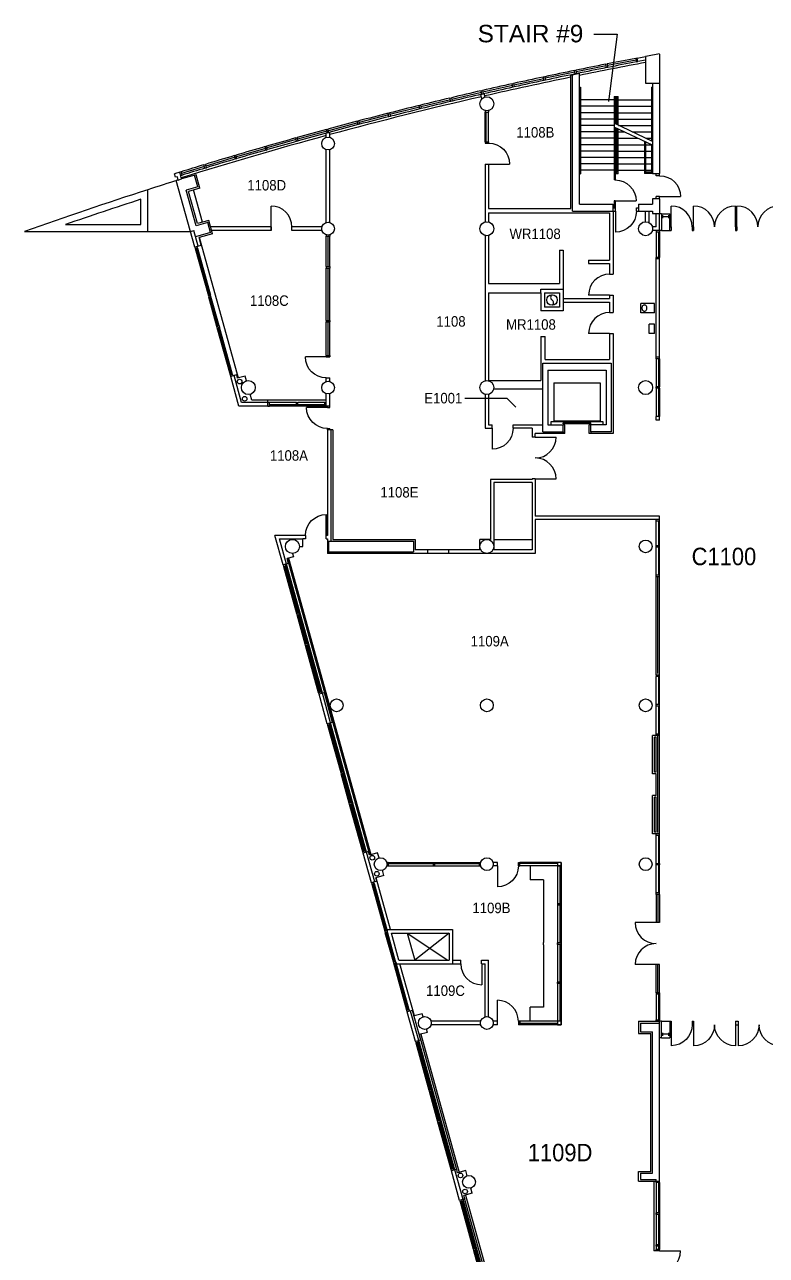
# Model space of a CAD drawing. Header units: inches. Extents: x 12 to 4361, y 16 to 3418.
# Drawn here: x 12 to 1288, y 1158 to 3273 of the extents above; entities that cross this region are included whole.
import ezdxf
from ezdxf.enums import TextEntityAlignment as Align

# ---------------------------------------------------------------- set-up
doc = ezdxf.new("R2010")
doc.units = ezdxf.units.IN
doc.header["$MEASUREMENT"] = 0
for name, color, linetype in [('A-DOOR', 4, 'Continuous'), ('A-FLOOR-TEXT', 7, 'Continuous'), ('A-FLOR-FURN', 3, 'Continuous'), ('A-FLOR-HRAL', 4, 'Continuous'), ('A-FLOR-STRS', 4, 'Continuous'), ('A-GLAZ', 3, 'Continuous'), ('A-ROOF-OTLN', 6, 'Continuous'), ('A-WALL', 5, 'Continuous'), ('A-WALL-JAMB', 6, 'Continuous'), ('M-EQPM-EVTR', 4, 'Continuous'), ('S-COLS', 6, 'Continuous')]:
    doc.layers.add(name, color=color, linetype=linetype)
doc.styles.get("Standard").update_dxf_attribs({"font": 'arial.ttf'})

# ---------------------------------------------------------------- blocks, each defined once
blk = doc.blocks.new('1')
at = {"layer": 'A-DOOR'}
blk.add_line((475.8, 2912.9), (475.8, 2948.9), dxfattribs=at)
blk.add_arc((475.8, 2912.9), 36, 0, 90, dxfattribs=at)
blk = doc.blocks.new('2')
at = {"layer": 'A-DOOR'}
for p, q in [((475.8, 3018.1), (475.8, 3054.1)), ((547.8, 3018.1), (547.8, 3054.1))]:
    blk.add_line(p, q, dxfattribs=at)
for centre, start, end in [((475.8, 3018.1), 0, 90), ((547.8, 3018.1), 90, 180)]:
    blk.add_arc(centre, 36, start, end, dxfattribs=at)

msp = doc.modelspace()

# ---------------------------------------------------------------- linework, layer by layer
for p, q in [((669.9, 1711.4), (739.9, 1664.7)), ((742, 1711.4), (682.9, 1664.7))]:
    msp.add_line(p, q)
msp.add_circle((919, 2799.4), 9)
for centre, start, end in [((921.9, 2803.9), 122.0761, 237.9239), ((916.2, 2794.9), 302.0761, 57.9239)]:
    msp.add_arc(centre, 5.31, start, end)
at = {"layer": 'A-DOOR'}
for p, q in [((938, 2586.4), (938, 2588.4)), ((986, 2588.4), (938, 2588.4)), ((986, 2586.4), (938, 2586.4)), ((962, 2586.4), (962, 2588.4)), ((986, 2586.4), (986, 2588.4))]:
    msp.add_line(p, q, dxfattribs=at)
at = {"layer": 'A-FLOOR-TEXT'}
for p, q in [((991.2, 3256.3), (1031.3, 3256.3)), ((1031.3, 3256.3), (1016.4, 3140.5)), ((842.2, 2630), (768.9, 2630)), ((856.9, 2615.4), (842.2, 2630))]:
    msp.add_line(p, q, dxfattribs=at)
at = {"layer": 'A-FLOR-FURN'}
for p, q in [((317.9, 2933), (302.5, 2988.5)), ((1095.5, 2793.4), (1071.5, 2793.4)), ((1071.5, 2777.4), (1071.5, 2793.4)), ((1095.5, 2777.4), (1095.5, 2793.4)), ((1095.5, 2777.4), (1071.5, 2777.4)), ((1095.5, 2758), (1086.3, 2758)), ((1086.3, 2742), (1086.3, 2758)), ((1095.5, 2742), (1095.5, 2758)), ((1095.5, 2742), (1086.3, 2742)), ((819, 2387.9), (885, 2387.9)), ((881.7, 1826.9), (881.7, 1802.9)), ((904.5, 1802.9), (881.7, 1802.9)), ((904.5, 1802.9), (904.5, 1695.4)), ((669.9, 1711.4), (682.9, 1664.7)), ((904.5, 1691.4), (904.5, 1695.4)), ((904.5, 1691.4), (904.5, 1583.9)), ((881.7, 1559.9), (881.7, 1583.9)), ((904.5, 1583.9), (881.7, 1583.9))]:
    msp.add_line(p, q, dxfattribs=at)
for centre, radius, start, end in [((1080.3, 2785.5), 6.68, 161.5825, 180), ((1080.3, 2785.5), 6.68, 180, 198.4175), ((1079.1, 2785.9), 5.47, 141.2034, 161.5825), ((1079.1, 2785.1), 5.47, 198.4175, 218.7966), ((1078.4, 2786.4), 4.53, 117.2594, 141.2034), ((1078.4, 2784.5), 4.53, 218.7966, 242.7406), ((1077.9, 2787.3), 3.51, 90, 117.2594), ((1077.9, 2783.6), 3.51, 242.7406, 270), ((1077.9, 2787.3), 3.51, 62.7406, 90), ((1077.9, 2783.6), 3.51, 270, 297.2594), ((1077.4, 2786.4), 4.53, 38.7966, 62.7406), ((1077.4, 2784.5), 4.53, 297.2594, 321.2034), ((1076.7, 2785.9), 5.47, 18.4175, 38.7966), ((1076.7, 2785.1), 5.47, 321.2034, 341.5825), ((1075.6, 2785.5), 6.68, 0, 18.4175), ((1075.6, 2785.5), 6.68, 341.5825, 0)]:
    msp.add_arc(centre, radius, start, end, dxfattribs=at)
at = {"layer": 'A-FLOR-HRAL'}
for p, q in [((968.1, 3165.1), (968.1, 3016.3)), ((1090, 3165.1), (1090, 3072.7)), ((1090, 3165.1), (1092, 3165.1)), ((1025.6, 3149.3), (1025.6, 3016.3)), ((1025.6, 3149.3), (1032.6, 3149.3)), ((1027.6, 3147.3), (1027.6, 3102.1)), ((1027.6, 3147.3), (1030.6, 3147.3)), ((1030.6, 3100.7), (1030.6, 3147.3)), ((1032.6, 3099.8), (1032.6, 3149.3)), ((1027.6, 3095.5), (1027.6, 3018.3)), ((1030.6, 3018.3), (1030.6, 3094.1)), ((1032.6, 3016.3), (1032.6, 3093.1)), ((1078, 3071.8), (1078, 3017)), ((1080, 3070.8), (1080, 3019)), ((1090, 3066.1), (1090, 3019)), ((966.1, 3016.3), (968.1, 3016.3)), ((1025.6, 3016.3), (1025.6, 3005.7)), ((1032.6, 3016.3), (1025.6, 3016.3)), ((1027.6, 3005.7), (1025.6, 3005.7)), ((1030.6, 3018.3), (1027.6, 3018.3)), ((1027.6, 3016.3), (1027.6, 3005.7)), ((1092, 3017), (1078, 3017)), ((1092, 3019), (1080, 3019)), ((1025.6, 2969.7), (1025.6, 2957.9)), ((1027.6, 2969.7), (1025.6, 2969.7)), ((1027.6, 2969.7), (1027.6, 2957.9))]:
    msp.add_line(p, q, dxfattribs=at)
at = {"layer": 'A-FLOR-STRS'}
for p, q in [((966.1, 3165.1), (968.1, 3165.1)), ((1025.6, 3143.3), (968.1, 3143.3)), ((1025.6, 3132.3), (968.1, 3132.3)), ((1032.6, 3143.3), (1090, 3143.3)), ((1032.6, 3132.3), (1090, 3132.3)), ((1025.6, 3121.3), (968.1, 3121.3)), ((1025.6, 3110.3), (968.1, 3110.3)), ((1032.6, 3121.3), (1090, 3121.3)), ((1032.6, 3110.3), (1090, 3110.3)), ((1025.6, 3099.3), (968.1, 3099.3)), ((1025.6, 3088.3), (968.1, 3088.3)), ((1092, 3071.8), (1025.6, 3103.1)), ((1092, 3065.2), (1025.6, 3096.4)), ((1032.6, 3088.3), (1042.9, 3088.3)), ((1033.6, 3099.3), (1090, 3099.3)), ((1057, 3088.3), (1090, 3088.3)), ((1025.6, 3077.3), (968.1, 3077.3)), ((1032.6, 3077.3), (1066.3, 3077.3)), ((1080.4, 3077.3), (1090, 3077.3)), ((1025.6, 3066.3), (968.1, 3066.3)), ((1025.6, 3055.3), (968.1, 3055.3)), ((1032.6, 3066.3), (1078, 3066.3)), ((1032.6, 3055.3), (1078, 3055.3)), ((1080, 3066.3), (1090, 3066.3)), ((1080, 3055.3), (1090, 3055.3)), ((1025.6, 3044.3), (968.1, 3044.3)), ((1025.6, 3033.3), (968.1, 3033.3)), ((1032.6, 3044.3), (1078, 3044.3)), ((1032.6, 3033.3), (1078, 3033.3)), ((1080, 3044.3), (1090, 3044.3)), ((1080, 3033.3), (1090, 3033.3)), ((1025.6, 3022.3), (968.1, 3022.3)), ((1032.6, 3022.3), (1078, 3022.3)), ((1080, 3022.3), (1090, 3022.3))]:
    msp.add_line(p, q, dxfattribs=at)
at = {"layer": 'A-GLAZ'}
for p, q in [((1012, 3201.6), (960.7, 3191.4)), ((1063.8, 3211.6), (1014.4, 3202.1)), ((904.7, 3179.6), (853.6, 3168.6)), ((958.2, 3190.9), (907, 3180.6)), ((797.7, 3156), (746.8, 3144.1)), ((851.1, 3168), (800.2, 3156.5)), ((691.1, 3130.6), (640.4, 3118)), ((744.4, 3143.5), (693.6, 3131.2)), ((638, 3117.3), (587.4, 3104.3)), ((804, 3071.4), (804, 3122.1)), ((806, 3071.4), (806, 3122.1)), ((810, 3071.4), (810, 3122.1)), ((532, 3089.5), (481.7, 3075.6)), ((585, 3103.6), (534.5, 3090.2)), ((479.2, 3075), (429, 3060.7)), ((471.2, 3072.7), (429, 3060.7)), ((426.5, 3060), (376.4, 3045.4)), ((321.5, 3028.9), (282.2, 3016.7)), ((374, 3044.7), (323.9, 3029.6)), ((531, 2856.7), (531, 2908.8)), ((534, 2856.7), (534, 2908.8)), ((537, 2856.7), (537, 2908.8)), ((1098, 2916.4), (1098, 2872.4)), ((1102, 2916.4), (1102, 2872.4)), ((1104, 2916.4), (1104, 2872.4)), ((305.6, 2887.6), (328.2, 2806.5)), ((307.6, 2888.2), (330.1, 2807.1)), ((309.5, 2888.7), (332, 2807.6)), ((531, 2764.1), (531, 2854.2)), ((534, 2764.1), (534, 2854.2)), ((537, 2764.1), (537, 2854.2)), ((342.8, 2753.9), (328.9, 2804.1)), ((344.7, 2754.4), (330.8, 2804.6)), ((346.7, 2755), (332.7, 2805.2)), ((366.1, 2670.3), (343.5, 2751.5)), ((368, 2670.8), (345.4, 2752)), ((369.9, 2671.4), (347.3, 2752.6)), ((531, 2704), (531, 2761.6)), ((534, 2704), (534, 2761.6)), ((537, 2704), (537, 2761.6)), ((1098, 2698.4), (1098, 2650.1)), ((1102, 2698.4), (1102, 2650.1)), ((1104, 2698.4), (1104, 2650.1)), ((1098, 2647.6), (1098, 2599.4)), ((1102, 2647.6), (1102, 2599.4)), ((1104, 2647.6), (1104, 2599.4)), ((479.6, 2623.1), (433.2, 2623.1)), ((528.5, 2623.1), (482.1, 2623.1)), ((479.6, 2619.1), (433.2, 2619.1)), ((479.6, 2617.1), (433.2, 2617.1)), ((528.5, 2619.1), (482.1, 2619.1)), ((528.5, 2617.1), (482.1, 2617.1)), ((1098, 2377.1), (1098, 2419.4)), ((1102, 2419.4), (1102, 2377.1)), ((1104, 2377.1), (1104, 2419.4)), ((1098, 2326.4), (1098, 2374.6)), ((1102, 2374.6), (1102, 2326.4)), ((1104, 2326.4), (1104, 2374.6)), ((457.4, 2341.6), (479.9, 2260.5)), ((459.3, 2342.2), (481.9, 2261.1)), ((461.2, 2342.7), (483.8, 2261.6)), ((494.6, 2207.9), (480.6, 2258.1)), ((496.5, 2208.4), (482.5, 2258.6)), ((498.4, 2209), (484.5, 2259.2)), ((517.8, 2124.3), (495.2, 2205.5)), ((519.7, 2124.8), (497.1, 2206)), ((521.6, 2125.4), (499.1, 2206.6)), ((1098, 2104.1), (1098, 2152.4)), ((1102, 2152.4), (1102, 2104.1)), ((1104, 2104.1), (1104, 2152.4)), ((1098, 2053.4), (1098, 2101.6)), ((1102, 2101.6), (1102, 2053.4)), ((1104, 2053.4), (1104, 2101.6)), ((533.2, 2068.6), (555.8, 1987.5)), ((535.2, 2069.2), (557.7, 1988)), ((537.1, 2069.7), (559.7, 1988.6)), ((570.4, 1934.9), (556.5, 1985.1)), ((572.4, 1935.4), (558.4, 1985.6)), ((574.3, 1936), (560.3, 1986.2)), ((593.7, 1851.3), (571.1, 1932.5)), ((595.6, 1851.8), (573, 1933)), ((597.5, 1852.4), (574.9, 1933.5)), ((1098, 1831.1), (1098, 1879.4)), ((1102, 1879.4), (1102, 1831.1)), ((1104, 1831.1), (1104, 1879.4)), ((635.3, 1832.9), (794, 1832.9)), ((635.3, 1826.9), (794, 1826.9)), ((637.5, 1830.9), (714.7, 1830.9)), ((716.7, 1830.9), (794, 1830.9)), ((934.5, 1832.9), (863.7, 1832.9)), ((928.5, 1830.9), (863.7, 1830.9)), ((934.5, 1826.9), (863.7, 1826.9)), ((928.5, 1832.9), (928.5, 1553.9)), ((932.5, 1826.9), (932.5, 1762)), ((934.5, 1832.9), (934.5, 1553.9)), ((1098, 1780.4), (1098, 1828.6)), ((1102, 1828.6), (1102, 1780.4)), ((1104, 1780.4), (1104, 1828.6)), ((609.1, 1795.6), (631.7, 1714.5)), ((611, 1796.2), (633.6, 1715)), ((613, 1796.7), (635.5, 1715.6)), ((1098, 1777.9), (1098, 1729.4)), ((1101, 1777.9), (1101, 1729.4)), ((1104, 1777.9), (1104, 1729.4)), ((932.5, 1759.5), (932.5, 1694.6)), ((650.1, 1662.9), (636.2, 1713.2)), ((1104, 1729.4), (1098, 1729.4)), ((646.3, 1661.9), (632.3, 1712.1)), ((648.2, 1662.4), (634.3, 1712.6)), ((932.5, 1692.1), (932.5, 1627.3)), ((669.5, 1578.3), (647, 1659.5)), ((671.4, 1578.8), (648.9, 1660)), ((673.4, 1579.4), (650.8, 1660.5)), ((1104, 1657.4), (1098, 1657.4)), ((1098, 1608.9), (1098, 1657.4)), ((1101, 1608.9), (1101, 1657.4)), ((1104, 1608.9), (1104, 1657.4)), ((932.5, 1624.8), (932.5, 1559.9)), ((1098, 1606.4), (1098, 1562.4)), ((1102.2, 1606.4), (1102.2, 1562.4)), ((1104, 1606.4), (1104, 1562.4)), ((934.5, 1559.9), (861.2, 1559.9)), ((934.5, 1553.9), (861.2, 1553.9)), ((928.5, 1555.9), (863.7, 1555.9)), ((686.9, 1523.2), (709.5, 1442)), ((688.8, 1523.7), (711.4, 1442.6)), ((685, 1522.6), (707.5, 1441.5)), ((722.2, 1388.9), (708.2, 1439.1)), ((724.1, 1389.4), (710.1, 1439.6)), ((726, 1389.9), (712.1, 1440.2)), ((745.4, 1305.3), (722.8, 1386.5)), ((747.3, 1305.8), (724.8, 1387)), ((749.2, 1306.4), (726.7, 1387.5)), ((1098, 1282.6), (1098, 1167.9)), ((1102, 1282.6), (1102, 1230.5)), ((1104, 1282.6), (1104, 1167.9)), ((760.9, 1249.6), (783.4, 1168.5)), ((762.8, 1250.2), (785.3, 1169)), ((764.7, 1250.7), (787.3, 1169.6)), ((1102, 1228), (1102, 1175.9)), ((784.1, 1166.1), (798, 1115.9)), ((786, 1166.6), (800, 1116.4)), ((787.9, 1167.1), (801.9, 1116.9)), ((1102, 1173.4), (1102, 1167.9))]:
    msp.add_line(p, q, dxfattribs=at)
for centre, radius, start, end in [((2364, -3668.4), 7004.8, 101.58216, 102.00992), ((2364, -3668.4), 7004.8, 101.13395, 101.56171), ((2364, -3668.4), 6998.8, 101.13377, 101.56151), ((2359.6, -3645.9), 6981.8, 100.7011, 101.11385), ((2374.2, -3720.7), 7052, 100.7044, 101.1125), ((2364, -3668.4), 7004.8, 102.03037, 102.45813), ((2364, -3668.4), 6998.8, 102.03019, 102.45793), ((2364, -3668.4), 6998.8, 101.58198, 102.00972), ((2364, -3668.4), 7004.8, 102.92679, 103.35456), ((2364, -3668.4), 6998.8, 102.92661, 103.35436), ((2364, -3668.4), 7004.8, 102.47858, 102.90635), ((2364, -3668.4), 6998.8, 102.4784, 102.90614), ((2364, -3668.4), 7004.8, 103.82322, 104.25098), ((2364, -3668.4), 7004.8, 103.375, 103.80277), ((2364, -3668.4), 6998.8, 103.37482, 103.80257), ((2364, -3668.4), 7004.8, 104.27143, 104.69919), ((2364, -3668.4), 6998.8, 104.27124, 104.69899), ((2364, -3668.4), 6998.8, 103.82303, 104.25078), ((2364, -3668.4), 7004.8, 105.16746, 105.59523), ((2364, -3668.4), 7004.8, 104.71964, 105.14701), ((2364, -3668.4), 6998.8, 104.71945, 105.1472), ((2364, -3668.4), 7004.8, 105.61567, 106.04344), ((2364, -3668.4), 6998.8, 105.61588, 106.04362), ((2364, -3668.4), 6998.8, 105.16766, 105.59541), ((2364, -3668.4), 7004.8, 106.5121, 106.93986), ((2364, -3668.4), 7004.8, 106.06389, 106.49165), ((2364, -3668.4), 6998.8, 106.06409, 106.49183), ((2364, -3668.4), 7004.8, 106.96031, 107.29623), ((2364, -3668.4), 6998.8, 106.96051, 107.29774), ((2364, -3668.4), 6998.8, 106.5123, 106.94004)]:
    msp.add_arc(centre, radius, start, end, dxfattribs=at)
at = {"layer": 'A-ROOF-OTLN'}
for p, q in [((224.1, 2917.1), (298.9, 2917.1)), ((379.9, 2665.3), (312.8, 2906.7)), ((1007, 2589.9), (917, 2589.9)), ((917, 2589.9), (917, 2584.9)), ((1007, 2584.9), (1007, 2589.9)), ((605.6, 1845.8), (464, 2355.2)), ((466, 2355.8), (607.6, 1846.3)), ((600.1, 1850.5), (538.4, 2072.7)), ((751.8, 1304.5), (690.1, 1526.7)), ((690.4, 1536.9), (754.7, 1305.3)), ((693.3, 1537.7), (759.2, 1300.3)), ((1094, 1285.1), (1094, 1165.4)), ((768.8, 1254.5), (906.5, 759.3)), ((770.1, 1261), (909.4, 760.1)), ((1098, 1165.4), (1094, 1165.4))]:
    msp.add_line(p, q, dxfattribs=at)
for radius, start, end in [(6994.8, 100.57742, 101.52829), (6994.8, 101.65372, 102.8918), (6994.8, 102.94095, 105.14085), (6994.8, 105.19177, 107.31924), (6992.8, 107.36894, 107.81987)]:
    msp.add_arc((2364, -3668.4), radius, start, end, dxfattribs=at)
at = {"layer": 'A-WALL'}
for p, q in [((1065.2, 3215), (1080, 3217.8)), ((1066.3, 3209), (1065.2, 3215)), ((1080, 3217.7), (1080, 3171.9)), ((1104, 3222.1), (1104, 3017)), ((1080, 3211.6), (1066.3, 3209)), ((966.1, 3188.4), (951.1, 3185.3)), ((951.1, 2956.9), (951.1, 3185.3)), ((954.1, 2951.9), (954.1, 3185.9)), ((966.1, 2963.9), (966.1, 3188.4)), ((796.7, 3152.6), (802.5, 3154)), ((798.4, 3144.9), (796.7, 3152.6)), ((803.9, 3148.1), (802.5, 3154)), ((1080, 3171.9), (1104, 3171.9)), ((1092, 3171.9), (1092, 3017)), ((531, 3078.9), (531, 3086.1)), ((537, 3078.9), (537, 3087.7)), ((531, 2932.5), (531, 3057.7)), ((537, 2932.5), (537, 3057.7)), ((804, 3032.9), (804, 2956.9)), ((804, 3032.9), (810, 3032.9)), ((810, 3032.9), (810, 2956.9)), ((279, 3018.9), (270, 3016.1)), ((271.6, 3010.3), (270, 3016.1)), ((274.9, 3011.3), (271.6, 3010.3)), ((276.5, 3005.5), (273.1, 3004.6)), ((305, 2890.1), (273.1, 3004.6)), ((276.5, 3005.5), (274.9, 3011.3)), ((276.5, 3005.5), (282.1, 3007.8)), ((282.1, 3007.8), (279, 3018.9)), ((307.2, 3014.7), (282.1, 3007.8)), ((310, 2993.7), (304.3, 3013.9)), ((313.7, 2991.6), (307.2, 3014.7)), ((1092, 3017), (1104, 3017)), ((1098, 3013), (1098, 3017)), ((1104, 3013), (1098, 3013)), ((1104, 3013), (1104, 3017)), ((310, 2993.7), (290.2, 2988.2)), ((307.2, 2926.9), (290.2, 2988.2)), ((313.7, 2991.6), (293.9, 2986.1)), ((309.3, 2930.6), (293.9, 2986.1)), ((966.1, 2963.9), (1024, 2963.9)), ((1024, 2951.9), (1024, 2963.9)), ((1068, 2963.9), (1092, 2963.9)), ((1068, 2963.9), (1068, 2951.9)), ((1104, 2973), (1092, 2973)), ((1092, 2973), (1092, 2963.9)), ((1098, 2973), (1098, 2977)), ((1104, 2977), (1098, 2977)), ((1104, 2973), (1104, 2977)), ((1104, 2973), (1104, 2948.3)), ((804, 2956.9), (804, 2932.5)), ((810, 2956.9), (951.1, 2956.9)), ((810, 2948.9), (810, 2933.5)), ((810, 2948.9), (1018, 2948.9)), ((954.1, 2951.9), (1024, 2951.9)), ((1018, 2948.9), (1018, 2867.9)), ((1024, 2951.9), (1024, 2843.9)), ((1068, 2951.9), (1092, 2951.9)), ((1080, 2933.9), (1080, 2951.9)), ((1086, 2932.3), (1086, 2951.9)), ((1092, 2951.9), (1092, 2948.3)), ((1092, 2948.3), (1104, 2948.3)), ((1098, 2924.9), (1098, 2948.3)), ((1104, 2918.9), (1104, 2948.3)), ((1107, 2947.5), (1104.2, 2947.5)), ((1107, 2947.5), (1107, 2918.9)), ((1107, 2947.5), (1121.5, 2947.5)), ((1121.5, 2918.9), (1121.5, 2947.5)), ((327, 2932.4), (307.2, 2926.9)), ((329.1, 2936.1), (309.3, 2930.6)), ((331.8, 2915.1), (327, 2932.4)), ((335.5, 2913), (329.1, 2936.1)), ((435.9, 2924.9), (333, 2924.9)), ((435.9, 2918.9), (333.6, 2918.9)), ((435.9, 2924.9), (435.9, 2918.9)), ((435.9, 2918.9), (435.9, 2924.9)), ((523.2, 2924.9), (471.9, 2924.9)), ((471.9, 2918.9), (471.9, 2924.9)), ((523.2, 2918.9), (471.9, 2918.9)), ((1098, 2924.9), (1091.7, 2924.9)), ((1104, 2918.9), (1091.7, 2918.9)), ((1107, 2918.9), (1104, 2918.9)), ((1107, 2918.9), (1121.5, 2918.9)), ((297.5, 2917.1), (303.2, 2918.7)), ((310.8, 2891.7), (303.2, 2918.7)), ((331.8, 2915.1), (306.2, 2908)), ((335.5, 2913), (312.4, 2906.6)), ((316.1, 2893.1), (312.4, 2906.6)), ((804, 2911.3), (804, 2660.5)), ((810, 2910.3), (810, 2827.9)), ((316.1, 2893.1), (305, 2890.1)), ((932, 2884.9), (932, 2827.9)), ((932, 2884.9), (938, 2884.9)), ((938, 2884.9), (938, 2801.9)), ((982, 2867.9), (1018, 2867.9)), ((982, 2867.9), (982, 2861.9)), ((982, 2861.9), (1018, 2861.9)), ((1018, 2861.9), (1018, 2843.9)), ((1098, 2700.9), (1098, 2869.9)), ((1104, 2700.9), (1104, 2869.9)), ((1018, 2843.9), (1024, 2843.9)), ((810, 2827.9), (932, 2827.9)), ((900, 2817.9), (938, 2817.9)), ((900, 2811.9), (900, 2817.9)), ((810, 2811.9), (810, 2660.9)), ((810, 2811.9), (900, 2811.9)), ((900, 2811.9), (900, 2780.9)), ((906, 2811.9), (932, 2811.9)), ((906, 2811.9), (906, 2786.9)), ((932, 2811.9), (932, 2786.9)), ((938, 2801.9), (1018, 2801.9)), ((938, 2801.9), (938, 2795.9)), ((938, 2795.9), (1018, 2795.9)), ((938, 2795.9), (938, 2780.9)), ((1018, 2807.9), (1018, 2801.9)), ((1018, 2807.9), (1024, 2807.9)), ((1018, 2795.9), (1018, 2777.9)), ((1024, 2807.9), (1024, 2777.9)), ((938, 2780.9), (900, 2780.9)), ((932, 2786.9), (906, 2786.9)), ((1018, 2777.9), (1024, 2777.9)), ((900, 2736.9), (900, 2660.9)), ((900, 2736.9), (907, 2736.9)), ((907, 2696.9), (907, 2736.9)), ((1018, 2741.9), (1024, 2741.9)), ((1018, 2741.9), (1018, 2696.9)), ((1024, 2741.9), (1024, 2569.9)), ((903, 2572.9), (903, 2690.9)), ((903, 2690.9), (1021, 2690.9)), ((907, 2696.9), (1018, 2696.9)), ((1021, 2690.9), (1021, 2572.9)), ((376.4, 2670.6), (366.7, 2667.9)), ((380.8, 2617.1), (366.7, 2667.9)), ((385.4, 2623.1), (372.5, 2669.5)), ((376.4, 2670.6), (378, 2664.8)), ((391.5, 2668.5), (378, 2664.8)), ((393.7, 2660.5), (391.5, 2668.5)), ((531, 2659.5), (531, 2665.5)), ((531, 2665.5), (537, 2665.5)), ((537, 2659.5), (537, 2665.5)), ((912, 2678.9), (912, 2584.9)), ((912, 2678.9), (1012, 2678.9)), ((1012, 2678.9), (1012, 2584.9)), ((810, 2660.9), (900, 2660.9)), ((818.9, 2646.9), (903, 2646.9)), ((430.7, 2623.1), (385.4, 2623.1)), ((403, 2627.1), (400.2, 2637.3)), ((531, 2627.1), (403, 2627.1)), ((430.7, 2617.1), (430.7, 2627.1)), ((531, 2617.1), (531, 2638.3)), ((537, 2617.1), (537, 2638.3)), ((804, 2637.3), (804, 2578.9)), ((810, 2637.3), (810, 2584.9)), ((430.7, 2617.1), (380.8, 2617.1)), ((537, 2617.1), (531, 2617.1)), ((810, 2584.9), (816, 2584.9)), ((810, 2584.9), (816, 2584.9)), ((816, 2578.9), (816, 2584.9)), ((816, 2578.9), (816, 2584.9)), ((852, 2584.9), (903, 2584.9)), ((852, 2578.9), (852, 2584.9)), ((852, 2584.9), (891.4, 2584.9)), ((852, 2578.9), (852, 2584.9)), ((912, 2584.9), (938, 2584.9)), ((938, 2572.9), (938, 2584.9)), ((941, 2584.9), (938, 2584.9)), ((941, 2569.9), (941, 2584.9)), ((983, 2569.9), (983, 2584.9)), ((986, 2584.9), (983, 2584.9)), ((1012, 2584.9), (986, 2584.9)), ((986, 2572.9), (986, 2584.9)), ((533, 2576.1), (533, 2394.9)), ((542, 2576.1), (533, 2576.1)), ((539, 2576.1), (539, 2384.9)), ((542, 2576.1), (542, 2387.9)), ((804, 2578.9), (816, 2578.9)), ((804, 2578.9), (816, 2578.9)), ((885, 2578.9), (852, 2578.9)), ((885, 2578.9), (885, 2563.9)), ((890, 2563.9), (885, 2563.9)), ((890, 2563.9), (890, 2569.9)), ((941, 2569.9), (890, 2569.9)), ((903, 2572.9), (938, 2572.9)), ((938, 2572.9), (938, 2569.9)), ((1024, 2569.9), (983, 2569.9)), ((1021, 2572.9), (986, 2572.9)), ((986, 2572.9), (986, 2569.9)), ((813, 2490.9), (813, 2387.9)), ((885, 2490.9), (813, 2490.9)), ((885, 2485.9), (819, 2485.9)), ((819, 2485.9), (819, 2369.9)), ((885, 2491.9), (885, 2490.9)), ((890, 2491.9), (885, 2491.9)), ((885, 2485.9), (885, 2369.9)), ((890, 2491.9), (890, 2427.9)), ((531, 2394.9), (531, 2430.9)), ((1104, 2427.9), (890, 2427.9)), ((1104, 2421.9), (890, 2421.9)), ((890, 2421.9), (890, 2363.9)), ((1104, 2421.9), (1104, 2427.9)), ((456.7, 2344.1), (442.5, 2394.9)), ((495, 2394.9), (442.5, 2394.9)), ((495, 2394.9), (495, 2388.9)), ((533, 2394.9), (531, 2394.9)), ((531, 2388.9), (531, 2394.9)), ((533, 2394.9), (533, 2397.4)), ((462.5, 2345.7), (450.5, 2388.9)), ((450.5, 2388.9), (490.8, 2388.9)), ((484.8, 2375.9), (490.8, 2375.9)), ((495, 2388.9), (490.8, 2388.9)), ((490.8, 2375.9), (490.8, 2388.9)), ((531, 2388.9), (533, 2388.9)), ((533, 2388.9), (533, 2384.9)), ((533, 2384.9), (533, 2363.9)), ((535, 2384.9), (681, 2384.9)), ((535, 2384.9), (535, 2366.9)), ((542, 2387.9), (684, 2387.9)), ((681, 2384.9), (681, 2366.9)), ((684, 2387.9), (684, 2369.9)), ((703.5, 2369.9), (684, 2369.9)), ((795, 2369.9), (703.5, 2369.9)), ((705, 2369.9), (705, 2363.9)), ((741, 2369.9), (741, 2363.9)), ((795, 2369.9), (795, 2387.9)), ((813, 2387.9), (795, 2387.9)), ((885, 2369.9), (819, 2369.9)), ((474.4, 2358.1), (463.5, 2355.1)), ((465.9, 2346.6), (463.5, 2355.1)), ((472.8, 2363.9), (474.4, 2358.1)), ((703.5, 2363.9), (533, 2363.9)), ((535, 2366.9), (681, 2366.9)), ((890, 2363.9), (703.5, 2363.9)), ((465.9, 2346.6), (456.7, 2344.1)), ((524.2, 2123.5), (462.5, 2345.7)), ((1098, 2154.9), (1098, 2323.9)), ((1101, 2157.4), (1101, 2323.9)), ((1104, 2154.9), (1104, 2323.9)), ((1104, 2154.9), (1098, 2154.9)), ((527.6, 2124.4), (518.5, 2121.9)), ((532.6, 2071.1), (518.5, 2121.9)), ((538.4, 2072.7), (524.2, 2123.5)), ((541.7, 2073.6), (527.6, 2124.4)), ((541.7, 2073.6), (532.6, 2071.1)), ((1104, 2050.9), (1092, 2050.9)), ((1092, 1984.9), (1092, 2050.9)), ((1095, 1987.9), (1095, 2047.9)), ((1098, 2047.9), (1095, 2047.9)), ((1098, 1987.9), (1098, 2047.9)), ((1101, 1884.4), (1101, 2050.9)), ((1104, 1881.9), (1104, 2050.9)), ((1098, 1984.9), (1092, 1984.9)), ((1098, 1987.9), (1095, 1987.9)), ((1098, 1947.9), (1098, 1984.9)), ((1092, 1881.9), (1092, 1947.9)), ((1098, 1947.9), (1092, 1947.9)), ((1095, 1884.9), (1095, 1944.9)), ((1098, 1944.9), (1095, 1944.9)), ((1098, 1884.9), (1098, 1944.9)), ((1098, 1884.9), (1095, 1884.9)), ((1104, 1881.9), (1092, 1881.9)), ((603.5, 1851.4), (594.3, 1848.9)), ((608.4, 1798.1), (594.3, 1848.9)), ((614.2, 1799.7), (600.1, 1850.5)), ((605.1, 1845.6), (603.5, 1851.4)), ((619.1, 1849.5), (605.1, 1845.6)), ((621.6, 1840.5), (619.1, 1849.5)), ((630, 1810.3), (627.5, 1819.3)), ((825.2, 1832.9), (818, 1832.9)), ((825.2, 1826.9), (818, 1826.9)), ((825.2, 1826.9), (825.2, 1832.9)), ((617.6, 1800.6), (608.4, 1798.1)), ((630, 1810.3), (616, 1806.4)), ((617.6, 1800.6), (616, 1806.4)), ((641.2, 1717.4), (616.5, 1806.5)), ((635, 1717.4), (748, 1717.4)), ((651, 1658.7), (635, 1717.4)), ((748, 1717.4), (748, 1664.7)), ((642.9, 1711.4), (742, 1711.4)), ((655.9, 1664.7), (642.9, 1711.4)), ((742, 1711.4), (742, 1664.7)), ((651, 1658.7), (762, 1658.7)), ((655.9, 1664.7), (742, 1664.7)), ((682.4, 1569.1), (657.5, 1658.7)), ((748, 1664.7), (762, 1664.7)), ((748, 1664.7), (748, 1658.7)), ((762, 1658.7), (762, 1664.7)), ((798, 1664.7), (810, 1664.7)), ((798, 1658.7), (798, 1664.7)), ((798, 1658.7), (804, 1658.7)), ((804, 1567.9), (804, 1658.7)), ((810, 1567.9), (810, 1664.7)), ((679.3, 1578.4), (670.2, 1575.9)), ((684.3, 1525.1), (670.2, 1575.9)), ((690.1, 1526.7), (676, 1577.5)), ((693.5, 1527.6), (679.3, 1578.4)), ((695.9, 1572.9), (682, 1569)), ((697.4, 1567.5), (695.9, 1572.9)), ((704.8, 1540.9), (703.3, 1546.3)), ((796.5, 1559.9), (711, 1559.9)), ((796.5, 1553.9), (711, 1553.9)), ((825.2, 1559.9), (818, 1559.9)), ((825.2, 1553.9), (818, 1553.9)), ((825.2, 1553.9), (825.2, 1559.9)), ((1068, 1559.9), (1068, 1538.9)), ((1068, 1559.9), (1104, 1559.9)), ((1071, 1556.9), (1104, 1556.9)), ((1071, 1556.9), (1071, 1541.9)), ((1104, 1285.1), (1104, 1559.9)), ((1107, 1559.9), (1104, 1559.9)), ((1107, 1531.3), (1107, 1559.9)), ((693.5, 1527.6), (684.3, 1525.1)), ((704.8, 1540.9), (690.9, 1537)), ((1068, 1538.9), (1089, 1538.9)), ((1071, 1541.9), (1092, 1541.9)), ((1089, 1301.9), (1089, 1538.9)), ((1092, 1298.9), (1092, 1541.9)), ((1107, 1531.3), (1104, 1531.3)), ((1107, 1531.3), (1121.5, 1531.3)), ((755.2, 1305.4), (746.1, 1302.9)), ((760.2, 1252.1), (746.1, 1302.9)), ((766, 1253.7), (751.8, 1304.5)), ((756.8, 1299.6), (755.2, 1305.4)), ((770.8, 1303.5), (756.8, 1299.6)), ((773.3, 1294.5), (770.8, 1303.5)), ((1068, 1285.1), (1068, 1301.9)), ((1068, 1301.9), (1089, 1301.9)), ((1071, 1298.9), (1092, 1298.9)), ((1071, 1298.9), (1071, 1288.1)), ((781.7, 1264.3), (779.2, 1273.3)), ((1068, 1285.1), (1104, 1285.1)), ((1071, 1288.1), (1098, 1288.1)), ((1098, 1285.1), (1098, 1288.1)), ((769.3, 1254.6), (760.2, 1252.1)), ((827.7, 1031.5), (766, 1253.7)), ((781.7, 1264.3), (767.7, 1260.4)), ((769.3, 1254.6), (767.7, 1260.4))]:
    msp.add_line(p, q, dxfattribs=at)
for points in [[(224.1, 2988.9, 0.007996), (12.3, 2917.1), (224.1, 2917.1), (224.1, 2988.9)], [(212.1, 2972.4, 0.004889), (82.6, 2929.1), (212.1, 2929.1), (212.1, 2972.4)]]:
    msp.add_lwpolyline(points, format="xyb", dxfattribs=at)
msp.add_arc((2364, -3668.4), 7004.8, 100.36252, 100.56215, dxfattribs=at)
at = {"layer": 'A-WALL-JAMB'}
for p, q in [((1065.2, 3214.9), (1063.2, 3214.6)), ((957.6, 3193.8), (960.1, 3194.3)), ((958.9, 3187.9), (957.6, 3193.8)), ((960.1, 3194.3), (961.3, 3188.4)), ((1011.4, 3204.6), (1013.8, 3205.1)), ((1012.6, 3198.7), (1011.4, 3204.6)), ((1015, 3199.2), (1012.6, 3198.7)), ((1013.8, 3205.1), (1015, 3199.2)), ((1063.2, 3214.6), (1064.3, 3208.7)), ((1064.3, 3208.7), (1066.3, 3209)), ((904, 3182.6), (906.5, 3183.1)), ((905.3, 3176.7), (904, 3182.6)), ((907.7, 3177.2), (905.3, 3176.7)), ((906.5, 3183.1), (907.7, 3177.2)), ((961.3, 3188.4), (958.9, 3187.9)), ((797, 3158.9), (799.4, 3159.5)), ((798.4, 3153), (797, 3158.9)), ((800.8, 3153.6), (798.4, 3153)), ((799.4, 3159.5), (800.8, 3153.6)), ((850.5, 3171), (852.9, 3171.5)), ((851.8, 3165.1), (850.5, 3171)), ((854.2, 3165.6), (851.8, 3165.1)), ((852.9, 3171.5), (854.2, 3165.6)), ((690.4, 3133.6), (692.8, 3134.2)), ((691.8, 3127.7), (690.4, 3133.6)), ((692.8, 3134.2), (694.3, 3128.3)), ((743.6, 3146.5), (746.1, 3147)), ((745.1, 3140.6), (743.6, 3146.5)), ((747.5, 3141.2), (745.1, 3140.6)), ((746.1, 3147), (747.5, 3141.2)), ((637.2, 3120.3), (639.6, 3120.9)), ((638.7, 3114.4), (637.2, 3120.3)), ((641.2, 3115), (638.7, 3114.4)), ((639.6, 3120.9), (641.2, 3115)), ((694.3, 3128.3), (691.8, 3127.7)), ((804, 3124.9), (804, 3122.1)), ((804, 3122.1), (810, 3122.1)), ((810, 3124.9), (810, 3122.1)), ((531.3, 3092.4), (533.7, 3093.1)), ((532.8, 3086.6), (531.3, 3092.4)), ((535.2, 3087.2), (533.7, 3093.1)), ((584.2, 3106.6), (586.6, 3107.2)), ((585.7, 3100.7), (584.2, 3106.6)), ((588.1, 3101.3), (585.7, 3100.7)), ((586.6, 3107.2), (588.1, 3101.3)), ((478.4, 3077.9), (480.8, 3078.6)), ((480, 3072.1), (478.4, 3077.9)), ((480, 3072.1), (482.5, 3072.7)), ((482.5, 3072.7), (480.8, 3078.6)), ((532.8, 3086.6), (535.2, 3087.2)), ((804, 3071.4), (810, 3071.4)), ((804, 3071.4), (804, 3068.9)), ((804, 3068.9), (810, 3068.9)), ((810, 3071.4), (810, 3068.9)), ((373.1, 3047.6), (375.5, 3048.3)), ((374.8, 3041.8), (373.1, 3047.6)), ((377.2, 3042.5), (375.5, 3048.3)), ((425.7, 3062.9), (428.1, 3063.6)), ((427.4, 3057.1), (425.7, 3062.9)), ((427.4, 3057.1), (429.8, 3057.8)), ((429.8, 3057.8), (428.1, 3063.6)), ((320.6, 3031.8), (323, 3032.5)), ((322.4, 3026), (320.6, 3031.8)), ((322.4, 3026), (324.8, 3026.7)), ((324.8, 3026.7), (323, 3032.5)), ((374.8, 3041.8), (377.2, 3042.5)), ((281.4, 3019.6), (279, 3018.9)), ((280.6, 3013.1), (283, 3013.9)), ((283, 3013.9), (281.4, 3019.6)), ((1024, 2957.9), (1028, 2957.9)), ((1024, 2951.9), (1028, 2951.9)), ((1028, 2951.9), (1028, 2957.9)), ((1064, 2957.9), (1068, 2957.9)), ((1064, 2951.9), (1064, 2957.9)), ((1064, 2951.9), (1068, 2951.9)), ((1098, 2918.9), (1098, 2916.4)), ((1104, 2918.9), (1104, 2916.4)), ((1121.5, 2924.9), (1124, 2924.9)), ((1121.5, 2918.9), (1124, 2918.9)), ((1124, 2924.9), (1124, 2918.9)), ((1160, 2924.9), (1160, 2918.9)), ((1160, 2924.9), (1162.5, 2924.9)), ((1160, 2918.9), (1162.5, 2918.9)), ((1160, 2918.9), (1162.5, 2918.9)), ((1162.5, 2924.9), (1162.5, 2918.9)), ((1234.5, 2924.9), (1234.5, 2918.9)), ((1234.5, 2924.9), (1237, 2924.9)), ((1234.5, 2918.9), (1237, 2918.9)), ((1234.5, 2918.9), (1237, 2918.9)), ((1237, 2924.9), (1237, 2918.9)), ((531, 2911.3), (531, 2908.8)), ((531, 2908.8), (537, 2908.8)), ((537, 2911.3), (537, 2908.8)), ((1098, 2916.4), (1104, 2916.4)), ((305, 2890.1), (305.6, 2887.6)), ((309.5, 2888.7), (305.6, 2887.6)), ((309.5, 2888.7), (308.8, 2891.1)), ((531, 2856.7), (531, 2854.2)), ((531, 2856.7), (537, 2856.7)), ((537, 2856.7), (537, 2854.2)), ((1098, 2869.9), (1098, 2872.4)), ((1104, 2872.4), (1098, 2872.4)), ((1104, 2869.9), (1098, 2869.9)), ((1104, 2869.9), (1104, 2872.4)), ((531, 2854.2), (537, 2854.2)), ((328.2, 2806.5), (332, 2807.6)), ((328.2, 2806.5), (328.9, 2804.1)), ((328.9, 2804.1), (332.7, 2805.2)), ((332.7, 2805.2), (332, 2807.6)), ((342.8, 2753.9), (346.7, 2755)), ((343.5, 2751.5), (342.8, 2753.9)), ((343.5, 2751.5), (347.3, 2752.6)), ((346.7, 2755), (347.3, 2752.6)), ((531, 2764.1), (537, 2764.1)), ((531, 2764.1), (531, 2761.6)), ((531, 2761.6), (537, 2761.6)), ((537, 2764.1), (537, 2761.6)), ((531, 2704), (537, 2704)), ((531, 2704), (531, 2701.5)), ((531, 2701.5), (537, 2701.5)), ((537, 2704), (537, 2701.5)), ((1104, 2700.9), (1098, 2700.9)), ((1098, 2698.4), (1098, 2700.9)), ((1104, 2698.4), (1098, 2698.4)), ((1104, 2698.4), (1104, 2700.9)), ((369.9, 2671.4), (366.1, 2670.3)), ((366.7, 2667.9), (366.1, 2670.3)), ((369.9, 2671.4), (370.6, 2668.9)), ((1104, 2650.1), (1098, 2650.1)), ((1098, 2647.6), (1098, 2650.1)), ((1104, 2647.6), (1098, 2647.6)), ((1104, 2647.6), (1104, 2650.1)), ((433.2, 2623.1), (430.7, 2623.1)), ((433.2, 2617.1), (433.2, 2623.1)), ((479.6, 2617.1), (479.6, 2623.1)), ((479.6, 2623.1), (482.1, 2623.1)), ((482.1, 2617.1), (482.1, 2623.1)), ((528.5, 2623.1), (531, 2623.1)), ((528.5, 2617.1), (528.5, 2623.1)), ((430.7, 2617.1), (433.2, 2617.1)), ((482.1, 2617.1), (479.6, 2617.1)), ((531, 2617.1), (528.5, 2617.1)), ((533, 2617.1), (533, 2614.6)), ((533, 2614.6), (537, 2614.6)), ((537, 2614.6), (537, 2617.1)), ((1104, 2599.4), (1098, 2599.4)), ((1098, 2592.9), (1098, 2599.4)), ((1104, 2592.9), (1098, 2592.9)), ((1104, 2592.9), (1104, 2599.4)), ((533, 2578.6), (537, 2578.6)), ((533, 2576.1), (533, 2578.6)), ((537, 2576.1), (537, 2578.6)), ((1098, 2419.4), (1098, 2421.9)), ((1104, 2419.4), (1098, 2419.4)), ((1104, 2419.4), (1104, 2421.9)), ((1104, 2377.1), (1098, 2377.1)), ((1098, 2374.6), (1098, 2377.1)), ((1104, 2374.6), (1098, 2374.6)), ((1104, 2374.6), (1104, 2377.1)), ((456.7, 2344.1), (457.4, 2341.6)), ((461.2, 2342.7), (457.4, 2341.6)), ((461.2, 2342.7), (460.6, 2345.1)), ((1104, 2326.4), (1098, 2326.4)), ((1098, 2323.9), (1098, 2326.4)), ((1104, 2323.9), (1098, 2323.9)), ((1104, 2323.9), (1104, 2326.4)), ((479.9, 2260.5), (483.8, 2261.6)), ((479.9, 2260.5), (480.6, 2258.1)), ((480.6, 2258.1), (484.5, 2259.2)), ((484.5, 2259.2), (483.8, 2261.6)), ((494.6, 2207.9), (498.4, 2209)), ((495.2, 2205.5), (494.6, 2207.9)), ((495.2, 2205.5), (499.1, 2206.6)), ((498.4, 2209), (499.1, 2206.6)), ((1098, 2154.9), (1098, 2152.4)), ((1104, 2152.4), (1098, 2152.4)), ((1104, 2152.4), (1104, 2154.9)), ((521.6, 2125.4), (517.8, 2124.3)), ((518.5, 2121.9), (517.8, 2124.3)), ((521.6, 2125.4), (522.3, 2122.9)), ((1098, 2101.6), (1098, 2104.1)), ((1104, 2104.1), (1098, 2104.1)), ((1104, 2101.6), (1098, 2101.6)), ((1104, 2101.6), (1104, 2104.1)), ((532.6, 2071.1), (533.2, 2068.6)), ((537.1, 2069.7), (533.2, 2068.6)), ((537.1, 2069.7), (536.4, 2072.1)), ((1098, 2050.9), (1098, 2053.4)), ((1104, 2053.4), (1098, 2053.4)), ((1104, 2050.9), (1104, 2053.4)), ((555.8, 1987.5), (559.7, 1988.6)), ((560.3, 1986.2), (559.7, 1988.6)), ((555.8, 1987.5), (556.5, 1985.1)), ((556.5, 1985.1), (560.3, 1986.2)), ((570.4, 1934.9), (574.3, 1936)), ((571.1, 1932.5), (570.4, 1934.9)), ((571.1, 1932.5), (574.9, 1933.5)), ((574.3, 1936), (574.9, 1933.5)), ((1098, 1879.4), (1098, 1881.9)), ((1104, 1879.4), (1098, 1879.4)), ((1104, 1879.4), (1104, 1881.9)), ((597.5, 1852.4), (593.7, 1851.3)), ((594.3, 1848.9), (593.7, 1851.3)), ((597.5, 1852.4), (598.2, 1849.9)), ((637.5, 1832.9), (635.3, 1832.9)), ((637.5, 1826.9), (635.3, 1826.9)), ((637.5, 1832.9), (637.5, 1826.9)), ((714.7, 1832.9), (714.7, 1826.9)), ((714.7, 1832.9), (716.7, 1832.9)), ((714.7, 1826.9), (716.7, 1826.9)), ((716.7, 1832.9), (716.7, 1826.9)), ((794, 1832.9), (796.5, 1832.9)), ((794, 1832.9), (794, 1826.9)), ((794, 1826.9), (796.5, 1826.9)), ((861.2, 1832.9), (863.7, 1832.9)), ((861.2, 1826.9), (861.2, 1832.9)), ((861.2, 1826.9), (863.7, 1826.9)), ((863.7, 1826.9), (863.7, 1832.9)), ((928.5, 1832.9), (928.5, 1826.9)), ((934.5, 1832.9), (928.5, 1832.9)), ((928.5, 1826.9), (934.5, 1826.9)), ((934.5, 1826.9), (934.5, 1832.9)), ((608.4, 1798.1), (609.1, 1795.6)), ((613, 1796.7), (612.3, 1799.1)), ((613, 1796.7), (609.1, 1795.6)), ((1104, 1780.4), (1098, 1780.4)), ((1098, 1777.9), (1098, 1780.4)), ((1104, 1777.9), (1098, 1777.9)), ((1104, 1777.9), (1104, 1780.4)), ((934.5, 1762), (928.5, 1762)), ((928.5, 1762), (928.5, 1759.5)), ((934.5, 1759.5), (928.5, 1759.5)), ((934.5, 1762), (934.5, 1759.5)), ((631.7, 1714.5), (635.5, 1715.6)), ((631.7, 1714.5), (632.3, 1712.1)), ((632.3, 1712.1), (636.2, 1713.2)), ((636.2, 1713.2), (635.5, 1715.6)), ((934.5, 1694.6), (928.5, 1694.6)), ((928.5, 1692.1), (928.5, 1694.6)), ((934.5, 1692.1), (928.5, 1692.1)), ((934.5, 1692.1), (934.5, 1694.6)), ((646.3, 1661.9), (650.1, 1662.9)), ((647, 1659.5), (646.3, 1661.9)), ((647, 1659.5), (650.8, 1660.5)), ((650.1, 1662.9), (650.8, 1660.5)), ((934.5, 1627.3), (928.5, 1627.3)), ((928.5, 1624.8), (928.5, 1627.3)), ((934.5, 1624.8), (928.5, 1624.8)), ((934.5, 1624.8), (934.5, 1627.3)), ((1104, 1608.9), (1098, 1608.9)), ((1098, 1608.9), (1098, 1606.4)), ((1104, 1608.9), (1104, 1606.4)), ((1104, 1606.4), (1098, 1606.4)), ((673.4, 1579.4), (669.5, 1578.3)), ((670.2, 1575.9), (669.5, 1578.3)), ((673.4, 1579.4), (674, 1576.9)), ((863.7, 1559.9), (861.2, 1559.9)), ((861.2, 1559.9), (861.2, 1553.9)), ((863.7, 1553.9), (861.2, 1553.9)), ((863.7, 1559.9), (863.7, 1553.9)), ((934.5, 1559.9), (928.5, 1559.9)), ((928.5, 1559.9), (928.5, 1553.9)), ((928.5, 1553.9), (934.5, 1553.9)), ((934.5, 1553.9), (934.5, 1559.9)), ((1098, 1562.4), (1104, 1562.4)), ((1098, 1559.9), (1098, 1562.4)), ((1104, 1559.9), (1104, 1562.4)), ((1107, 1559.9), (1121.5, 1559.9)), ((1121.5, 1559.9), (1124, 1559.9)), ((1121.5, 1559.9), (1121.5, 1553.9)), ((1121.5, 1559.9), (1121.5, 1531.3)), ((1121.5, 1553.9), (1124, 1553.9)), ((1124, 1559.9), (1124, 1553.9)), ((1160, 1559.9), (1162.5, 1559.9)), ((1160, 1559.9), (1160, 1553.9)), ((1160, 1553.9), (1162.5, 1553.9)), ((1162.5, 1559.9), (1162.5, 1553.9)), ((1234.5, 1559.9), (1239, 1559.9)), ((1234.5, 1559.9), (1234.5, 1553.9)), ((1234.5, 1553.9), (1239, 1553.9)), ((1239, 1559.9), (1239, 1553.9)), ((684.3, 1525.1), (685, 1522.6)), ((688.8, 1523.7), (685, 1522.6)), ((688.8, 1523.7), (688.2, 1526.1)), ((707.5, 1441.5), (711.4, 1442.6)), ((707.5, 1441.5), (708.2, 1439.1)), ((708.2, 1439.1), (712.1, 1440.2)), ((712.1, 1440.2), (711.4, 1442.6)), ((722.2, 1388.9), (726, 1389.9)), ((722.8, 1386.5), (722.2, 1388.9)), ((722.8, 1386.5), (726.7, 1387.5)), ((726, 1389.9), (726.7, 1387.5)), ((749.2, 1306.4), (745.4, 1305.3)), ((746.1, 1302.9), (745.4, 1305.3)), ((749.2, 1306.4), (749.9, 1303.9)), ((1098, 1282.6), (1098, 1285.1)), ((1104, 1282.6), (1098, 1282.6)), ((1104, 1282.6), (1104, 1285.1)), ((760.2, 1252.1), (760.9, 1249.6)), ((764.7, 1250.7), (760.9, 1249.6)), ((764.7, 1250.7), (764, 1253.1)), ((1104, 1230.5), (1098, 1230.5)), ((1098, 1228), (1098, 1230.5)), ((1104, 1228), (1098, 1228)), ((1104, 1228), (1104, 1230.5)), ((783.4, 1168.5), (787.3, 1169.6)), ((783.4, 1168.5), (784.1, 1166.1)), ((784.1, 1166.1), (787.9, 1167.1)), ((787.9, 1167.1), (787.3, 1169.6)), ((1104, 1175.9), (1098, 1175.9)), ((1098, 1173.4), (1098, 1175.9)), ((1104, 1173.4), (1098, 1173.4)), ((1098, 1165.4), (1098, 1167.9)), ((1104, 1167.9), (1098, 1167.9)), ((1104, 1165.4), (1098, 1165.4)), ((1104, 1173.4), (1104, 1175.9)), ((1104, 1165.4), (1104, 1167.9))]:
    msp.add_line(p, q, dxfattribs=at)
msp.add_lwpolyline([(1098, 1831.1), (1104, 1831.1), (1104, 1828.6), (1098, 1828.6)], close=True, dxfattribs=at)
at = {"layer": 'M-EQPM-EVTR'}
for p, q in [((922, 2656.9), (922, 2591.9)), ((922, 2656.9), (1002, 2656.9)), ((1002, 2656.9), (1002, 2591.9)), ((922, 2591.9), (1002, 2591.9))]:
    msp.add_line(p, q, dxfattribs=at)
at = {"layer": 'S-COLS'}
for p, q in [((1109.6, 2939.9), (1109.6, 2944.9)), ((1119.6, 2942.4), (1109.6, 2942.4)), ((1119.6, 2939.9), (1119.6, 2944.9)), ((1109.6, 1535), (1109.6, 1540)), ((1119.6, 1537.5), (1109.6, 1537.5)), ((1119.6, 1535), (1119.6, 1540))]:
    msp.add_line(p, q, dxfattribs=at)
for centre, radius in [((807, 3136.6), 12), ((534, 3068.3), 11), ((534, 2921.9), 11), ((807, 2921.9), 12), ((1080, 2921.9), 12), ((381.9, 2659.1), 4), ((396.9, 2648.9), 12), ((534, 2648.9), 11), ((807, 2648.9), 12), ((1080, 2648.9), 12), ((390.6, 2629.6), 4), ((472.7, 2375.9), 12), ((807, 2375.9), 12), ((1080, 2375.9), 11), ((548.7, 2102.9), 11), ((807, 2102.9), 11), ((1080, 2102.9), 11), ((610, 1841), 4), ((624.5, 1829.9), 11), ((807, 1829.9), 11), ((1080, 1829.9), 11), ((617.8, 1813.4), 4), ((700.4, 1556.9), 11), ((807, 1556.9), 11), ((761.7, 1295), 4), ((776.2, 1283.9), 11), ((769.5, 1267.4), 4)]:
    msp.add_circle(centre, radius, dxfattribs=at)

# ---------------------------------------------------------------- block references
at = {"layer": 'A-DOOR', "xscale": -1}
for name, p, rotation in [('1', (-2102.8, 2557.1), 270), ('1', (-1808.8, 2501.2), 270), ('1', (552.2, 5864.8), 180), ('1', (3443.9, 3177.3), 90), ('1', (3445.9, 3090.4), 90), ('1', (340.2, 5491.8), 180), ('1', (349.4, 4739.8), 180), ('1', (648.2, 4466.8), 180), ('2', (686.7, 4571.9), 180), ('2', (763.2, 4571.9), 180)]:
    msp.add_blockref(name, p, dxfattribs=dict(at, rotation=rotation))
at = {"layer": 'A-DOOR'}
for name, p in [('1', (-39.9, 12)), ('1', (648.2, 12)), ('2', (686.7, -93.2)), ('2', (761.2, -93.2)), ('1', (349.4, -1353))]:
    msp.add_blockref(name, p, dxfattribs=at)
for name, p, rotation in [('1', (3930.9, 2332.1), 90), ('1', (3930.9, 2266.1), 90), ('2', (-2128, 3039.7), 270), ('2', (4116.1, 1181.6), 90), ('1', (1273.9, 4571.6), 180), ('1', (-1808.8, 1641.2), 270)]:
    msp.add_blockref(name, p, dxfattribs=dict(at, rotation=rotation))
at = {"layer": 'A-FLOR-HRAL', "xscale": -1, "rotation": 270}
msp.add_blockref('1', (-1885.3, 2493.8), dxfattribs=at)
at = {"layer": 'A-WALL', "xscale": -1}
msp.add_blockref('1', (1006.9, -518), dxfattribs=at)

# ---------------------------------------------------------------- texts
at = {"layer": 'A-FLOOR-TEXT'}
msp.add_text('STAIR #9', height=30, dxfattribs=at).set_placement((791.2, 3242.2))
at = {"layer": 'A-FLOOR-TEXT', "width": 0.9}
for s, height, p in [('1108B', 18, (890.4, 3087.5)), ('1108D', 18, (428.5, 2996.6)), ('WR1108', 18, (890, 2913.1)), ('1108C', 18, (433, 2798.3)), ('1108', 18, (745.3, 2762.6)), ('MR1108', 18, (882.8, 2757.3)), ('E1001', 18, (732.1, 2630.7)), ('1108A', 18, (466.7, 2532.2)), ('1108E', 18, (656.7, 2469)), ('C1100', 30, (1214.6, 2358.7)), ('1109A', 18, (811.9, 2213.1)), ('1109B', 18, (814.9, 1754.7)), ('1109C', 18, (735.9, 1612.5)), ('1109D', 30, (932.9, 1334.3))]:
    msp.add_text(s, height=height, dxfattribs=at).set_placement(p, align=Align.MIDDLE)

doc.saveas('drawing.dxf')
